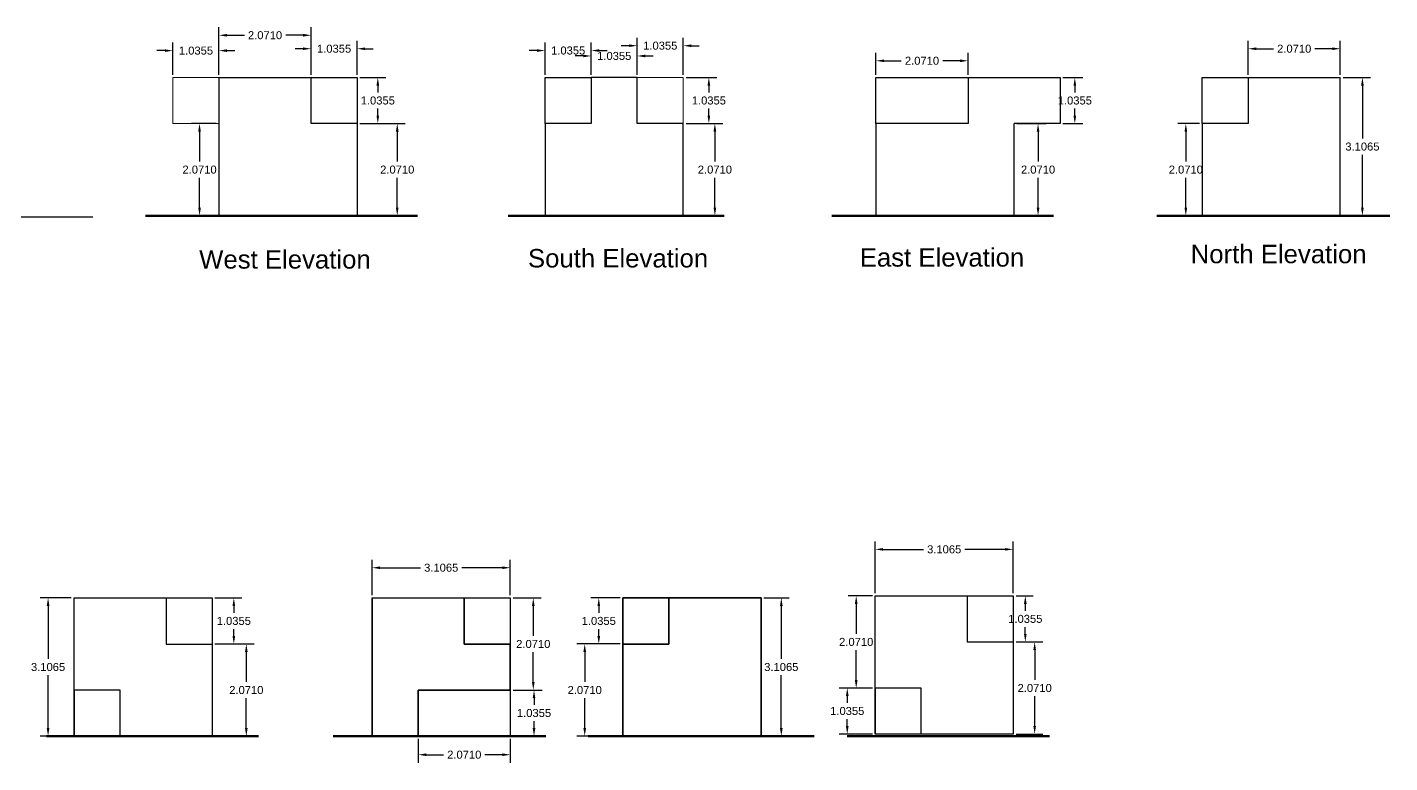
# Model space of a CAD drawing. Header units: inches. Extents: x 23 to 89.1, y 10.8 to 43.4.
# Drawn here: x 58.42 to 89.06, y 26.9 to 43.44 of the extents above; entities that cross this region are included whole.
import ezdxf

# ---------------------------------------------------------------- set-up
doc = ezdxf.new("R2010")
doc.units = ezdxf.units.IN
doc.header["$MEASUREMENT"] = 0
for name, color, linetype in [('Dimention', 210, 'Continuous'), ('Layer1', 50, 'Continuous'), ('Layer2', 10, 'Continuous')]:
    doc.layers.add(name, color=color, linetype=linetype)
for name, color, linetype, lineweight in [('Ground', 92, 'Continuous', 211), ('Layer3', 50, 'Continuous', 18), ('Porjection', 210, 'Continuous', 40), ('Porjection @ 1', 210, 'Continuous', 40), ('Text', 130, 'Continuous', 211)]:
    doc.layers.add(name, color=color, linetype=linetype, lineweight=lineweight)
doc.styles.get("Standard").update_dxf_attribs({"font": 'arial.ttf'})
doc.dimstyles.new('Annotative', dxfattribs={"dimscale": 0, "dimtxt": 0.18, "dimasz": 0.18, "dimexe": 0.18, "dimexo": 0.0625, "dimgap": 0.09, "dimtad": 0, "dimtih": 1, "dimtoh": 1, "dimdec": 4, "dimzin": 0, "dimdsep": 46, "dimtxsty": 'Standard', "dimcen": 0.09, "dimadec": 0, "dimazin": 0, "dimtfac": 1, "dimtdec": 4, "dimtofl": 0, "dimtmove": 0, "dimatfit": 3, "dimfxl": 0, "dimtolj": 1, "dimtzin": 0, "dimarcsym": 0})
doc.dimstyles.get("Standard").update_dxf_attribs({"dimtxt": 0.18, "dimasz": 0.18, "dimexe": 0.18, "dimexo": 0.0625, "dimgap": 0.09, "dimtad": 0, "dimtih": 1, "dimtoh": 1, "dimdec": 4, "dimzin": 0, "dimdsep": 46, "dimtxsty": 'Standard', "dimcen": 0.09, "dimadec": 0, "dimazin": 0, "dimtfac": 1, "dimtdec": 4, "dimtofl": 0, "dimtmove": 0, "dimatfit": 3, "dimfxl": 0, "dimtolj": 1, "dimtzin": 0, "dimarcsym": 0})

# ---------------------------------------------------------------- blocks, each defined once
blk = doc.blocks.new('*D20')
at = {"layer": 'Defpoints', "color": 0, "transparency": 16777216}
for p in [(62.732, 42.918), (61.697, 42.313), (62.732, 42.313)]:
    blk.add_point(p, dxfattribs=at)
at = {"layer": 'Dimention', "color": 0, "lineweight": -2, "transparency": 16777216}
for p, q in [((61.517, 42.918), (61.337, 42.918)), ((61.697, 42.376), (61.697, 43.098)), ((62.732, 42.376), (62.732, 43.098)), ((62.912, 42.918), (63.092, 42.918))]:
    blk.add_line(p, q, dxfattribs=at)
at = {"layer": 'Dimention', "color": 0, "transparency": 16777216}
for points in [[(61.517, 42.948), (61.517, 42.888), (61.697, 42.918)], [(62.912, 42.948), (62.912, 42.888), (62.732, 42.918)]]:
    blk.add_solid(points, dxfattribs=at)
at = {"layer": 'Dimention', "color": 0, "transparency": 16777216, "insert": (62.215, 42.918), "char_height": 0.18, "attachment_point": 5}
blk.add_mtext('\\A1;1.0355', dxfattribs=at)
blk = doc.blocks.new('*D21')
at = {"layer": 'Defpoints', "color": 0, "transparency": 16777216}
for p in [(64.803, 43.264), (62.732, 42.313), (64.803, 42.313)]:
    blk.add_point(p, dxfattribs=at)
at = {"layer": 'Dimention', "color": 0, "lineweight": -2, "transparency": 16777216}
for p, q in [((62.732, 42.376), (62.732, 43.444)), ((62.912, 43.264), (63.303, 43.264)), ((64.623, 43.264), (64.233, 43.264)), ((64.803, 42.376), (64.803, 43.444))]:
    blk.add_line(p, q, dxfattribs=at)
at = {"layer": 'Dimention', "color": 0, "transparency": 16777216}
for points in [[(62.912, 43.294), (62.912, 43.234), (62.732, 43.264)], [(64.623, 43.294), (64.623, 43.234), (64.803, 43.264)]]:
    blk.add_solid(points, dxfattribs=at)
at = {"layer": 'Dimention', "color": 0, "transparency": 16777216, "insert": (63.768, 43.264), "char_height": 0.18, "attachment_point": 5}
blk.add_mtext('\\A1;2.0710', dxfattribs=at)
blk = doc.blocks.new('*D22')
at = {"layer": 'Defpoints', "color": 0, "transparency": 16777216}
for p in [(65.839, 42.961), (64.803, 42.313), (65.839, 42.313)]:
    blk.add_point(p, dxfattribs=at)
at = {"layer": 'Dimention', "color": 0, "lineweight": -2, "transparency": 16777216}
for p, q in [((64.623, 42.961), (64.443, 42.961)), ((64.803, 42.376), (64.803, 43.141)), ((65.839, 42.376), (65.839, 43.141)), ((66.019, 42.961), (66.199, 42.961))]:
    blk.add_line(p, q, dxfattribs=at)
at = {"layer": 'Dimention', "color": 0, "transparency": 16777216}
for points in [[(64.623, 42.991), (64.623, 42.931), (64.803, 42.961)], [(66.019, 42.991), (66.019, 42.931), (65.839, 42.961)]]:
    blk.add_solid(points, dxfattribs=at)
at = {"layer": 'Dimention', "color": 0, "transparency": 16777216, "insert": (65.321, 42.961), "char_height": 0.18, "attachment_point": 5}
blk.add_mtext('\\A1;1.0355', dxfattribs=at)
blk = doc.blocks.new('*D23')
at = {"layer": 'Defpoints', "color": 0, "transparency": 16777216}
for p in [(65.839, 42.313), (65.839, 41.278), (66.304, 41.278)]:
    blk.add_point(p, dxfattribs=at)
at = {"layer": 'Dimention', "color": 0, "lineweight": -2, "transparency": 16777216}
for p, q in [((65.901, 42.313), (66.484, 42.313)), ((66.304, 42.133), (66.304, 41.978)), ((66.304, 41.458), (66.304, 41.614)), ((65.901, 41.278), (66.484, 41.278))]:
    blk.add_line(p, q, dxfattribs=at)
at = {"layer": 'Dimention', "color": 0, "transparency": 16777216}
for points in [[(66.274, 42.133), (66.334, 42.133), (66.304, 42.313)], [(66.274, 41.458), (66.334, 41.458), (66.304, 41.278)]]:
    blk.add_solid(points, dxfattribs=at)
at = {"layer": 'Dimention', "color": 0, "transparency": 16777216, "insert": (66.304, 41.796), "char_height": 0.18, "attachment_point": 5}
blk.add_mtext('\\A1;1.0355', dxfattribs=at)
blk = doc.blocks.new('*D24')
at = {"layer": 'Defpoints', "color": 0, "transparency": 16777216}
for p in [(65.839, 41.278), (65.839, 39.207), (66.741, 39.207)]:
    blk.add_point(p, dxfattribs=at)
at = {"layer": 'Dimention', "color": 0, "lineweight": -2, "transparency": 16777216}
for p, q in [((65.901, 41.278), (66.921, 41.278)), ((66.741, 41.098), (66.741, 40.424)), ((66.741, 39.387), (66.741, 40.061)), ((65.901, 39.207), (66.921, 39.207))]:
    blk.add_line(p, q, dxfattribs=at)
at = {"layer": 'Dimention', "color": 0, "transparency": 16777216}
for points in [[(66.711, 41.098), (66.771, 41.098), (66.741, 41.278)], [(66.711, 39.387), (66.771, 39.387), (66.741, 39.207)]]:
    blk.add_solid(points, dxfattribs=at)
at = {"layer": 'Dimention', "color": 0, "transparency": 16777216, "insert": (66.741, 40.242), "char_height": 0.18, "attachment_point": 5}
blk.add_mtext('\\A1;2.0710', dxfattribs=at)
blk = doc.blocks.new('*D25')
at = {"layer": 'Defpoints', "color": 0, "transparency": 16777216}
for p in [(62.732, 41.278), (62.295, 39.207), (62.732, 39.207)]:
    blk.add_point(p, dxfattribs=at)
at = {"layer": 'Dimention', "color": 0, "lineweight": -2, "transparency": 16777216}
for p, q in [((62.67, 41.278), (62.115, 41.278)), ((62.295, 41.098), (62.295, 40.424)), ((62.295, 39.387), (62.295, 40.061)), ((62.67, 39.207), (62.115, 39.207))]:
    blk.add_line(p, q, dxfattribs=at)
at = {"layer": 'Dimention', "color": 0, "transparency": 16777216}
for points in [[(62.265, 41.098), (62.325, 41.098), (62.295, 41.278)], [(62.265, 39.387), (62.325, 39.387), (62.295, 39.207)]]:
    blk.add_solid(points, dxfattribs=at)
at = {"layer": 'Dimention', "color": 0, "transparency": 16777216, "insert": (62.295, 40.242), "char_height": 0.18, "attachment_point": 5}
blk.add_mtext('\\A1;2.0710', dxfattribs=at)
blk = doc.blocks.new('*D26')
at = {"layer": 'Defpoints', "color": 0, "transparency": 16777216}
for p in [(71.103, 42.92), (70.067, 42.313), (71.103, 42.313)]:
    blk.add_point(p, dxfattribs=at)
at = {"layer": 'Dimention', "color": 0, "lineweight": -2, "transparency": 16777216}
for p, q in [((69.887, 42.92), (69.707, 42.92)), ((70.067, 42.376), (70.067, 43.1)), ((71.103, 42.376), (71.103, 43.1)), ((71.283, 42.92), (71.463, 42.92))]:
    blk.add_line(p, q, dxfattribs=at)
at = {"layer": 'Dimention', "color": 0, "transparency": 16777216}
for points in [[(69.887, 42.95), (69.887, 42.89), (70.067, 42.92)], [(71.283, 42.95), (71.283, 42.89), (71.103, 42.92)]]:
    blk.add_solid(points, dxfattribs=at)
at = {"layer": 'Dimention', "color": 0, "transparency": 16777216, "insert": (70.585, 42.92), "char_height": 0.18, "attachment_point": 5}
blk.add_mtext('\\A1;1.0355', dxfattribs=at)
blk = doc.blocks.new('*D27')
at = {"layer": 'Defpoints', "color": 0, "transparency": 16777216}
for p in [(72.138, 42.798), (71.103, 42.313), (72.138, 42.313)]:
    blk.add_point(p, dxfattribs=at)
at = {"layer": 'Dimention', "color": 0, "lineweight": -2, "transparency": 16777216}
for p, q in [((71.103, 42.376), (71.103, 42.978)), ((72.138, 42.376), (72.138, 42.978)), ((70.923, 42.798), (70.743, 42.798)), ((72.318, 42.798), (72.498, 42.798))]:
    blk.add_line(p, q, dxfattribs=at)
at = {"layer": 'Dimention', "color": 0, "transparency": 16777216}
for points in [[(70.923, 42.828), (70.923, 42.768), (71.103, 42.798)], [(72.318, 42.828), (72.318, 42.768), (72.138, 42.798)]]:
    blk.add_solid(points, dxfattribs=at)
at = {"layer": 'Dimention', "color": 0, "transparency": 16777216, "insert": (71.621, 42.798), "char_height": 0.18, "attachment_point": 5}
blk.add_mtext('\\A1;1.0355', dxfattribs=at)
blk = doc.blocks.new('*D28')
at = {"layer": 'Defpoints', "color": 0, "transparency": 16777216}
for p in [(73.174, 43.029), (72.138, 42.313), (73.174, 42.313)]:
    blk.add_point(p, dxfattribs=at)
at = {"layer": 'Dimention', "color": 0, "lineweight": -2, "transparency": 16777216}
for p, q in [((72.138, 42.376), (72.138, 43.209)), ((73.174, 42.376), (73.174, 43.209)), ((71.958, 43.029), (71.778, 43.029)), ((73.354, 43.029), (73.534, 43.029))]:
    blk.add_line(p, q, dxfattribs=at)
at = {"layer": 'Dimention', "color": 0, "transparency": 16777216}
for points in [[(71.958, 43.059), (71.958, 42.999), (72.138, 43.029)], [(73.354, 43.059), (73.354, 42.999), (73.174, 43.029)]]:
    blk.add_solid(points, dxfattribs=at)
at = {"layer": 'Dimention', "color": 0, "transparency": 16777216, "insert": (72.656, 43.029), "char_height": 0.18, "attachment_point": 5}
blk.add_mtext('\\A1;1.0355', dxfattribs=at)
blk = doc.blocks.new('*D29')
at = {"layer": 'Defpoints', "color": 0, "transparency": 16777216}
for p in [(73.174, 42.313), (73.174, 41.278), (73.749, 41.278)]:
    blk.add_point(p, dxfattribs=at)
at = {"layer": 'Dimention', "color": 0, "lineweight": -2, "transparency": 16777216}
for p, q in [((73.236, 42.313), (73.929, 42.313)), ((73.749, 42.133), (73.749, 41.978)), ((73.749, 41.458), (73.749, 41.614)), ((73.236, 41.278), (73.929, 41.278))]:
    blk.add_line(p, q, dxfattribs=at)
at = {"layer": 'Dimention', "color": 0, "transparency": 16777216}
for points in [[(73.719, 42.133), (73.779, 42.133), (73.749, 42.313)], [(73.719, 41.458), (73.779, 41.458), (73.749, 41.278)]]:
    blk.add_solid(points, dxfattribs=at)
at = {"layer": 'Dimention', "color": 0, "transparency": 16777216, "insert": (73.749, 41.796), "char_height": 0.18, "attachment_point": 5}
blk.add_mtext('\\A1;1.0355', dxfattribs=at)
blk = doc.blocks.new('*D30')
at = {"layer": 'Defpoints', "color": 0, "transparency": 16777216}
for p in [(73.174, 41.278), (73.174, 39.207), (73.884, 39.207)]:
    blk.add_point(p, dxfattribs=at)
at = {"layer": 'Dimention', "color": 0, "lineweight": -2, "transparency": 16777216}
for p, q in [((73.236, 41.278), (74.064, 41.278)), ((73.884, 41.098), (73.884, 40.424)), ((73.884, 39.387), (73.884, 40.061)), ((73.236, 39.207), (74.064, 39.207))]:
    blk.add_line(p, q, dxfattribs=at)
at = {"layer": 'Dimention', "color": 0, "transparency": 16777216}
for points in [[(73.854, 41.098), (73.914, 41.098), (73.884, 41.278)], [(73.854, 39.387), (73.914, 39.387), (73.884, 39.207)]]:
    blk.add_solid(points, dxfattribs=at)
at = {"layer": 'Dimention', "color": 0, "transparency": 16777216, "insert": (73.884, 40.242), "char_height": 0.18, "attachment_point": 5}
blk.add_mtext('\\A1;2.0710', dxfattribs=at)
blk = doc.blocks.new('*D31')
at = {"layer": 'Defpoints', "color": 0, "transparency": 16777216}
for p in [(79.577, 42.69), (77.506, 42.313), (79.577, 42.313)]:
    blk.add_point(p, dxfattribs=at)
at = {"layer": 'Dimention', "color": 0, "lineweight": -2, "transparency": 16777216}
for p, q in [((77.506, 42.376), (77.506, 42.87)), ((77.686, 42.69), (78.077, 42.69)), ((79.397, 42.69), (79.007, 42.69)), ((79.577, 42.376), (79.577, 42.87))]:
    blk.add_line(p, q, dxfattribs=at)
at = {"layer": 'Dimention', "color": 0, "transparency": 16777216}
for points in [[(77.686, 42.72), (77.686, 42.66), (77.506, 42.69)], [(79.397, 42.72), (79.397, 42.66), (79.577, 42.69)]]:
    blk.add_solid(points, dxfattribs=at)
at = {"layer": 'Dimention', "color": 0, "transparency": 16777216, "insert": (78.542, 42.69), "char_height": 0.18, "attachment_point": 5}
blk.add_mtext('\\A1;2.0710', dxfattribs=at)
blk = doc.blocks.new('*D32')
at = {"layer": 'Defpoints', "color": 0, "transparency": 16777216}
for p in [(81.649, 42.313), (81.649, 41.278), (81.979, 41.278)]:
    blk.add_point(p, dxfattribs=at)
at = {"layer": 'Dimention', "color": 0, "lineweight": -2, "transparency": 16777216}
for p, q in [((81.711, 42.313), (82.159, 42.313)), ((81.979, 42.133), (81.979, 41.978)), ((81.979, 41.458), (81.979, 41.614)), ((81.711, 41.278), (82.159, 41.278))]:
    blk.add_line(p, q, dxfattribs=at)
at = {"layer": 'Dimention', "color": 0, "transparency": 16777216}
for points in [[(81.949, 42.133), (82.009, 42.133), (81.979, 42.313)], [(81.949, 41.458), (82.009, 41.458), (81.979, 41.278)]]:
    blk.add_solid(points, dxfattribs=at)
at = {"layer": 'Dimention', "color": 0, "transparency": 16777216, "insert": (81.979, 41.796), "char_height": 0.18, "attachment_point": 5}
blk.add_mtext('\\A1;1.0355', dxfattribs=at)
blk = doc.blocks.new('*D33')
at = {"layer": 'Defpoints', "color": 0, "transparency": 16777216}
for p in [(80.613, 41.278), (80.613, 39.207), (81.152, 39.207)]:
    blk.add_point(p, dxfattribs=at)
at = {"layer": 'Dimention', "color": 0, "lineweight": -2, "transparency": 16777216}
for p, q in [((80.675, 41.278), (81.332, 41.278)), ((81.152, 41.098), (81.152, 40.424)), ((81.152, 39.387), (81.152, 40.061)), ((80.675, 39.207), (81.332, 39.207))]:
    blk.add_line(p, q, dxfattribs=at)
at = {"layer": 'Dimention', "color": 0, "transparency": 16777216}
for points in [[(81.122, 41.098), (81.182, 41.098), (81.152, 41.278)], [(81.122, 39.387), (81.182, 39.387), (81.152, 39.207)]]:
    blk.add_solid(points, dxfattribs=at)
at = {"layer": 'Dimention', "color": 0, "transparency": 16777216, "insert": (81.152, 40.242), "char_height": 0.18, "attachment_point": 5}
blk.add_mtext('\\A1;2.0710', dxfattribs=at)
blk = doc.blocks.new('*D34')
at = {"layer": 'Defpoints', "color": 0, "transparency": 16777216}
for p in [(87.948, 42.961), (85.877, 42.313), (87.948, 42.313)]:
    blk.add_point(p, dxfattribs=at)
at = {"layer": 'Dimention', "color": 0, "lineweight": -2, "transparency": 16777216}
for p, q in [((85.877, 42.376), (85.877, 43.141)), ((86.057, 42.961), (86.448, 42.961)), ((87.768, 42.961), (87.377, 42.961)), ((87.948, 42.376), (87.948, 43.141))]:
    blk.add_line(p, q, dxfattribs=at)
at = {"layer": 'Dimention', "color": 0, "transparency": 16777216}
for points in [[(86.057, 42.991), (86.057, 42.931), (85.877, 42.961)], [(87.768, 42.991), (87.768, 42.931), (87.948, 42.961)]]:
    blk.add_solid(points, dxfattribs=at)
at = {"layer": 'Dimention', "color": 0, "transparency": 16777216, "insert": (86.912, 42.961), "char_height": 0.18, "attachment_point": 5}
blk.add_mtext('\\A1;2.0710', dxfattribs=at)
blk = doc.blocks.new('*D35')
at = {"layer": 'Defpoints', "color": 0, "transparency": 16777216}
for p in [(87.948, 42.313), (87.948, 39.207), (88.446, 39.207)]:
    blk.add_point(p, dxfattribs=at)
at = {"layer": 'Dimention', "color": 0, "lineweight": -2, "transparency": 16777216}
for p, q in [((88.01, 42.313), (88.626, 42.313)), ((88.446, 42.133), (88.446, 40.942)), ((88.446, 39.387), (88.446, 40.578)), ((88.01, 39.207), (88.626, 39.207))]:
    blk.add_line(p, q, dxfattribs=at)
at = {"layer": 'Dimention', "color": 0, "transparency": 16777216}
for points in [[(88.416, 42.133), (88.476, 42.133), (88.446, 42.313)], [(88.416, 39.387), (88.476, 39.387), (88.446, 39.207)]]:
    blk.add_solid(points, dxfattribs=at)
at = {"layer": 'Dimention', "color": 0, "transparency": 16777216, "insert": (88.446, 40.76), "char_height": 0.18, "attachment_point": 5}
blk.add_mtext('\\A1;3.1065', dxfattribs=at)
blk = doc.blocks.new('*D36')
at = {"layer": 'Defpoints', "color": 0, "transparency": 16777216}
for p in [(84.841, 41.278), (84.475, 39.207), (84.841, 39.207)]:
    blk.add_point(p, dxfattribs=at)
at = {"layer": 'Dimention', "color": 0, "lineweight": -2, "transparency": 16777216}
for p, q in [((84.779, 41.278), (84.295, 41.278)), ((84.475, 41.098), (84.475, 40.424)), ((84.475, 39.387), (84.475, 40.061)), ((84.779, 39.207), (84.295, 39.207))]:
    blk.add_line(p, q, dxfattribs=at)
at = {"layer": 'Dimention', "color": 0, "transparency": 16777216}
for points in [[(84.445, 41.098), (84.505, 41.098), (84.475, 41.278)], [(84.445, 39.387), (84.505, 39.387), (84.475, 39.207)]]:
    blk.add_solid(points, dxfattribs=at)
at = {"layer": 'Dimention', "color": 0, "transparency": 16777216, "insert": (84.475, 40.242), "char_height": 0.18, "attachment_point": 5}
blk.add_mtext('\\A1;2.0710', dxfattribs=at)
blk = doc.blocks.new('*D68')
at = {"layer": 'Defpoints', "color": 0, "transparency": 16777216}
for p in [(59.472, 30.61), (58.889, 27.504), (59.472, 27.504)]:
    blk.add_point(p, dxfattribs=at)
at = {"layer": 'Porjection', "color": 0, "lineweight": -2, "transparency": 16777216}
for p, q in [((59.41, 30.61), (58.709, 30.61)), ((58.889, 30.43), (58.889, 29.239)), ((58.889, 27.684), (58.889, 28.875)), ((59.41, 27.504), (58.709, 27.504))]:
    blk.add_line(p, q, dxfattribs=at)
at = {"layer": 'Porjection', "color": 0, "transparency": 16777216}
for points in [[(58.859, 30.43), (58.919, 30.43), (58.889, 30.61)], [(58.859, 27.684), (58.919, 27.684), (58.889, 27.504)]]:
    blk.add_solid(points, dxfattribs=at)
at = {"layer": 'Porjection', "color": 0, "transparency": 16777216, "insert": (58.889, 29.057), "char_height": 0.18, "attachment_point": 5}
blk.add_mtext('\\A1;3.1065', dxfattribs=at)
blk = doc.blocks.new('*D69')
at = {"layer": 'Defpoints', "color": 0, "transparency": 16777216}
for p in [(67.212, 27.504), (69.283, 27.504), (69.283, 27.085)]:
    blk.add_point(p, dxfattribs=at)
at = {"layer": 'Porjection', "color": 0, "lineweight": -2, "transparency": 16777216}
for p, q in [((67.212, 27.441), (67.212, 26.905)), ((69.283, 27.441), (69.283, 26.905)), ((67.392, 27.085), (67.783, 27.085)), ((69.103, 27.085), (68.713, 27.085))]:
    blk.add_line(p, q, dxfattribs=at)
at = {"layer": 'Porjection', "color": 0, "transparency": 16777216}
for points in [[(67.392, 27.115), (67.392, 27.055), (67.212, 27.085)], [(69.103, 27.115), (69.103, 27.055), (69.283, 27.085)]]:
    blk.add_solid(points, dxfattribs=at)
at = {"layer": 'Porjection', "color": 0, "transparency": 16777216, "insert": (68.248, 27.085), "char_height": 0.18, "attachment_point": 5}
blk.add_mtext('\\A1;2.0710', dxfattribs=at)
blk = doc.blocks.new('*D70')
at = {"layer": 'Defpoints', "color": 0, "transparency": 16777216}
for p in [(69.283, 31.29), (66.177, 30.61), (69.283, 30.61)]:
    blk.add_point(p, dxfattribs=at)
at = {"layer": 'Porjection', "color": 0, "lineweight": -2, "transparency": 16777216}
for p, q in [((66.177, 30.673), (66.177, 31.47)), ((66.357, 31.29), (67.266, 31.29)), ((69.103, 31.29), (68.194, 31.29)), ((69.283, 30.673), (69.283, 31.47))]:
    blk.add_line(p, q, dxfattribs=at)
at = {"layer": 'Porjection', "color": 0, "transparency": 16777216}
for points in [[(66.357, 31.32), (66.357, 31.26), (66.177, 31.29)], [(69.103, 31.32), (69.103, 31.26), (69.283, 31.29)]]:
    blk.add_solid(points, dxfattribs=at)
at = {"layer": 'Porjection', "color": 0, "transparency": 16777216, "insert": (67.73, 31.29), "char_height": 0.18, "attachment_point": 5}
blk.add_mtext('\\A1;3.1065', dxfattribs=at)
blk = doc.blocks.new('*D71')
at = {"layer": 'Defpoints', "color": 0, "transparency": 16777216}
for p in [(69.283, 30.61), (69.283, 28.539), (69.8, 28.539)]:
    blk.add_point(p, dxfattribs=at)
at = {"layer": 'Porjection', "color": 0, "lineweight": -2, "transparency": 16777216}
for p, q in [((69.346, 30.61), (69.98, 30.61)), ((69.8, 30.43), (69.8, 29.757)), ((69.8, 28.719), (69.8, 29.393)), ((69.346, 28.539), (69.98, 28.539))]:
    blk.add_line(p, q, dxfattribs=at)
at = {"layer": 'Porjection', "color": 0, "transparency": 16777216}
for points in [[(69.77, 30.43), (69.83, 30.43), (69.8, 30.61)], [(69.77, 28.719), (69.83, 28.719), (69.8, 28.539)]]:
    blk.add_solid(points, dxfattribs=at)
at = {"layer": 'Porjection', "color": 0, "transparency": 16777216, "insert": (69.8, 29.575), "char_height": 0.18, "attachment_point": 5}
blk.add_mtext('\\A1;2.0710', dxfattribs=at)
blk = doc.blocks.new('*D72')
at = {"layer": 'Defpoints', "color": 0, "transparency": 16777216}
for p in [(69.283, 28.539), (69.283, 27.504), (69.817, 27.504)]:
    blk.add_point(p, dxfattribs=at)
at = {"layer": 'Porjection', "color": 0, "lineweight": -2, "transparency": 16777216}
for p, q in [((69.346, 28.539), (69.997, 28.539)), ((69.817, 28.359), (69.817, 28.204)), ((69.817, 27.684), (69.817, 27.84)), ((69.346, 27.504), (69.997, 27.504))]:
    blk.add_line(p, q, dxfattribs=at)
at = {"layer": 'Porjection', "color": 0, "transparency": 16777216}
for points in [[(69.787, 28.359), (69.847, 28.359), (69.817, 28.539)], [(69.787, 27.684), (69.847, 27.684), (69.817, 27.504)]]:
    blk.add_solid(points, dxfattribs=at)
at = {"layer": 'Porjection', "color": 0, "transparency": 16777216, "insert": (69.817, 28.022), "char_height": 0.18, "attachment_point": 5}
blk.add_mtext('\\A1;1.0355', dxfattribs=at)
blk = doc.blocks.new('*D73')
at = {"layer": 'Defpoints', "color": 0, "transparency": 16777216}
for p in [(71.815, 30.61), (71.273, 29.575), (71.815, 29.575)]:
    blk.add_point(p, dxfattribs=at)
at = {"layer": 'Porjection', "color": 0, "lineweight": -2, "transparency": 16777216}
for p, q in [((71.752, 30.61), (71.093, 30.61)), ((71.273, 30.43), (71.273, 30.275)), ((71.273, 29.755), (71.273, 29.911)), ((71.752, 29.575), (71.093, 29.575))]:
    blk.add_line(p, q, dxfattribs=at)
at = {"layer": 'Porjection', "color": 0, "transparency": 16777216}
for points in [[(71.243, 30.43), (71.303, 30.43), (71.273, 30.61)], [(71.243, 29.755), (71.303, 29.755), (71.273, 29.575)]]:
    blk.add_solid(points, dxfattribs=at)
at = {"layer": 'Porjection', "color": 0, "transparency": 16777216, "insert": (71.273, 30.093), "char_height": 0.18, "attachment_point": 5}
blk.add_mtext('\\A1;1.0355', dxfattribs=at)
blk = doc.blocks.new('*D74')
at = {"layer": 'Defpoints', "color": 0, "transparency": 16777216}
for p in [(71.815, 29.575), (70.957, 27.504), (71.815, 27.504)]:
    blk.add_point(p, dxfattribs=at)
at = {"layer": 'Porjection', "color": 0, "lineweight": -2, "transparency": 16777216}
for p, q in [((71.752, 29.575), (70.777, 29.575)), ((70.957, 29.395), (70.957, 28.721)), ((70.957, 27.684), (70.957, 28.357)), ((71.752, 27.504), (70.777, 27.504))]:
    blk.add_line(p, q, dxfattribs=at)
at = {"layer": 'Porjection', "color": 0, "transparency": 16777216}
for points in [[(70.927, 29.395), (70.987, 29.395), (70.957, 29.575)], [(70.927, 27.684), (70.987, 27.684), (70.957, 27.504)]]:
    blk.add_solid(points, dxfattribs=at)
at = {"layer": 'Porjection', "color": 0, "transparency": 16777216, "insert": (70.957, 28.539), "char_height": 0.18, "attachment_point": 5}
blk.add_mtext('\\A1;2.0710', dxfattribs=at)
blk = doc.blocks.new('*D75')
at = {"layer": 'Defpoints', "color": 0, "transparency": 16777216}
for p in [(74.921, 30.61), (74.921, 27.504), (75.378, 27.504)]:
    blk.add_point(p, dxfattribs=at)
at = {"layer": 'Porjection', "color": 0, "lineweight": -2, "transparency": 16777216}
for p, q in [((74.984, 30.61), (75.558, 30.61)), ((75.378, 30.43), (75.378, 29.239)), ((75.378, 27.684), (75.378, 28.875)), ((74.984, 27.504), (75.558, 27.504))]:
    blk.add_line(p, q, dxfattribs=at)
at = {"layer": 'Porjection', "color": 0, "transparency": 16777216}
for points in [[(75.348, 30.43), (75.408, 30.43), (75.378, 30.61)], [(75.348, 27.684), (75.408, 27.684), (75.378, 27.504)]]:
    blk.add_solid(points, dxfattribs=at)
at = {"layer": 'Porjection', "color": 0, "transparency": 16777216, "insert": (75.378, 29.057), "char_height": 0.18, "attachment_point": 5}
blk.add_mtext('\\A1;3.1065', dxfattribs=at)
blk = doc.blocks.new('*D76')
at = {"layer": 'Defpoints', "color": 0, "transparency": 16777216}
for p in [(62.579, 30.61), (62.579, 29.575), (63.066, 29.575)]:
    blk.add_point(p, dxfattribs=at)
at = {"layer": 'Porjection', "color": 0, "lineweight": -2, "transparency": 16777216}
for p, q in [((62.641, 30.61), (63.246, 30.61)), ((63.066, 30.43), (63.066, 30.275)), ((63.066, 29.755), (63.066, 29.911)), ((62.641, 29.575), (63.246, 29.575))]:
    blk.add_line(p, q, dxfattribs=at)
at = {"layer": 'Porjection', "color": 0, "transparency": 16777216}
for points in [[(63.036, 30.43), (63.096, 30.43), (63.066, 30.61)], [(63.036, 29.755), (63.096, 29.755), (63.066, 29.575)]]:
    blk.add_solid(points, dxfattribs=at)
at = {"layer": 'Porjection', "color": 0, "transparency": 16777216, "insert": (63.066, 30.093), "char_height": 0.18, "attachment_point": 5}
blk.add_mtext('\\A1;1.0355', dxfattribs=at)
blk = doc.blocks.new('*D77')
at = {"layer": 'Defpoints', "color": 0, "transparency": 16777216}
for p in [(62.579, 29.575), (62.579, 27.504), (63.347, 27.504)]:
    blk.add_point(p, dxfattribs=at)
at = {"layer": 'Porjection', "color": 0, "lineweight": -2, "transparency": 16777216}
for p, q in [((62.641, 29.575), (63.527, 29.575)), ((63.347, 29.395), (63.347, 28.721)), ((63.347, 27.684), (63.347, 28.357)), ((62.641, 27.504), (63.527, 27.504))]:
    blk.add_line(p, q, dxfattribs=at)
at = {"layer": 'Porjection', "color": 0, "transparency": 16777216}
for points in [[(63.317, 29.395), (63.377, 29.395), (63.347, 29.575)], [(63.317, 27.684), (63.377, 27.684), (63.347, 27.504)]]:
    blk.add_solid(points, dxfattribs=at)
at = {"layer": 'Porjection', "color": 0, "transparency": 16777216, "insert": (63.347, 28.539), "char_height": 0.18, "attachment_point": 5}
blk.add_mtext('\\A1;2.0710', dxfattribs=at)
blk = doc.blocks.new('*D78')
at = {"layer": 'Defpoints', "color": 0, "transparency": 16777216}
for p in [(80.594, 31.703), (77.488, 30.656), (80.594, 30.656)]:
    blk.add_point(p, dxfattribs=at)
at = {"layer": 'Porjection', "color": 0, "lineweight": -2, "transparency": 16777216}
for p, q in [((77.488, 30.719), (77.488, 31.883)), ((80.594, 30.719), (80.594, 31.883)), ((77.668, 31.703), (78.577, 31.703)), ((80.414, 31.703), (79.505, 31.703))]:
    blk.add_line(p, q, dxfattribs=at)
at = {"layer": 'Porjection', "color": 0, "transparency": 16777216}
for points in [[(77.668, 31.733), (77.668, 31.673), (77.488, 31.703)], [(80.414, 31.733), (80.414, 31.673), (80.594, 31.703)]]:
    blk.add_solid(points, dxfattribs=at)
at = {"layer": 'Porjection', "color": 0, "transparency": 16777216, "insert": (79.041, 31.703), "char_height": 0.18, "attachment_point": 5}
blk.add_mtext('\\A1;3.1065', dxfattribs=at)
blk = doc.blocks.new('*D79')
at = {"layer": 'Defpoints', "color": 0, "transparency": 16777216}
for p in [(77.488, 30.656), (77.062, 28.585), (77.488, 28.585)]:
    blk.add_point(p, dxfattribs=at)
at = {"layer": 'Porjection', "color": 0, "lineweight": -2, "transparency": 16777216}
for p, q in [((77.425, 30.656), (76.882, 30.656)), ((77.062, 30.476), (77.062, 29.803)), ((77.062, 28.765), (77.062, 29.439)), ((77.425, 28.585), (76.882, 28.585))]:
    blk.add_line(p, q, dxfattribs=at)
at = {"layer": 'Porjection', "color": 0, "transparency": 16777216}
for points in [[(77.032, 30.476), (77.092, 30.476), (77.062, 30.656)], [(77.032, 28.765), (77.092, 28.765), (77.062, 28.585)]]:
    blk.add_solid(points, dxfattribs=at)
at = {"layer": 'Porjection', "color": 0, "transparency": 16777216, "insert": (77.062, 29.621), "char_height": 0.18, "attachment_point": 5}
blk.add_mtext('\\A1;2.0710', dxfattribs=at)
blk = doc.blocks.new('*D80')
at = {"layer": 'Defpoints', "color": 0, "transparency": 16777216}
for p in [(77.488, 28.585), (76.861, 27.55), (77.488, 27.55)]:
    blk.add_point(p, dxfattribs=at)
at = {"layer": 'Porjection', "color": 0, "lineweight": -2, "transparency": 16777216}
for p, q in [((77.425, 28.585), (76.681, 28.585)), ((76.861, 28.405), (76.861, 28.25)), ((76.861, 27.73), (76.861, 27.886)), ((77.425, 27.55), (76.681, 27.55))]:
    blk.add_line(p, q, dxfattribs=at)
at = {"layer": 'Porjection', "color": 0, "transparency": 16777216}
for points in [[(76.831, 28.405), (76.891, 28.405), (76.861, 28.585)], [(76.831, 27.73), (76.891, 27.73), (76.861, 27.55)]]:
    blk.add_solid(points, dxfattribs=at)
at = {"layer": 'Porjection', "color": 0, "transparency": 16777216, "insert": (76.861, 28.068), "char_height": 0.18, "attachment_point": 5}
blk.add_mtext('\\A1;1.0355', dxfattribs=at)
blk = doc.blocks.new('*D81')
at = {"layer": 'Defpoints', "color": 0, "transparency": 16777216}
for p in [(80.594, 30.656), (80.594, 29.621), (80.865, 29.621)]:
    blk.add_point(p, dxfattribs=at)
at = {"layer": 'Porjection', "color": 0, "lineweight": -2, "transparency": 16777216}
for p, q in [((80.657, 30.656), (81.045, 30.656)), ((80.865, 30.476), (80.865, 30.321)), ((80.865, 29.801), (80.865, 29.957)), ((80.657, 29.621), (81.045, 29.621))]:
    blk.add_line(p, q, dxfattribs=at)
at = {"layer": 'Porjection', "color": 0, "transparency": 16777216}
for points in [[(80.835, 30.476), (80.895, 30.476), (80.865, 30.656)], [(80.835, 29.801), (80.895, 29.801), (80.865, 29.621)]]:
    blk.add_solid(points, dxfattribs=at)
at = {"layer": 'Porjection', "color": 0, "transparency": 16777216, "insert": (80.865, 30.139), "char_height": 0.18, "attachment_point": 5}
blk.add_mtext('\\A1;1.0355', dxfattribs=at)
blk = doc.blocks.new('*D82')
at = {"layer": 'Defpoints', "color": 0, "transparency": 16777216}
for p in [(80.594, 29.621), (80.594, 27.55), (81.076, 27.55)]:
    blk.add_point(p, dxfattribs=at)
at = {"layer": 'Porjection', "color": 0, "lineweight": -2, "transparency": 16777216}
for p, q in [((80.657, 29.621), (81.256, 29.621)), ((81.076, 29.441), (81.076, 28.767)), ((81.076, 27.73), (81.076, 28.403)), ((80.657, 27.55), (81.256, 27.55))]:
    blk.add_line(p, q, dxfattribs=at)
at = {"layer": 'Porjection', "color": 0, "transparency": 16777216}
for points in [[(81.046, 29.441), (81.106, 29.441), (81.076, 29.621)], [(81.046, 27.73), (81.106, 27.73), (81.076, 27.55)]]:
    blk.add_solid(points, dxfattribs=at)
at = {"layer": 'Porjection', "color": 0, "transparency": 16777216, "insert": (81.076, 28.585), "char_height": 0.18, "attachment_point": 5}
blk.add_mtext('\\A1;2.0710', dxfattribs=at)

msp = doc.modelspace()

# ---------------------------------------------------------------- linework, layer by layer
for p, q in [((77.4879, 28.58534), (77.4879, 30.65637)), ((77.4879, 30.65637), (79.55893, 30.65637)), ((79.55893, 30.65637), (79.55893, 29.62085)), ((79.55893, 30.65637), (80.59444, 30.65637)), ((80.59444, 30.65637), (80.59444, 29.62085)), ((59.47209, 28.53933), (59.47209, 30.61035)), ((59.47209, 30.61035), (61.54312, 30.61035)), ((61.54312, 30.61035), (61.54312, 29.57484)), ((61.54312, 30.61035), (62.57863, 30.61035)), ((62.57863, 30.61035), (62.57863, 29.57484)), ((66.17691, 30.61035), (69.28345, 30.61035)), ((66.17691, 30.61035), (66.17691, 27.50381)), ((68.24794, 29.57484), (68.24794, 30.61035)), ((69.28345, 30.61035), (69.28345, 29.57484)), ((72.85033, 30.61035), (71.81482, 30.61035)), ((71.81482, 30.61035), (71.81482, 29.57484)), ((72.85033, 30.61035), (72.85033, 29.57484)), ((74.92136, 30.61035), (72.85033, 30.61035)), ((74.92136, 27.50381), (74.92136, 30.61035)), ((61.54312, 29.57484), (62.57863, 29.57484)), ((62.57863, 29.57484), (62.57863, 27.50381)), ((69.28345, 29.57484), (68.24794, 29.57484)), ((69.28345, 28.53933), (69.28345, 29.57484)), ((72.85033, 29.57484), (71.81482, 29.57484)), ((71.81482, 29.57484), (71.81482, 27.50381)), ((79.55893, 29.62085), (80.59444, 29.62085)), ((80.59444, 29.62085), (80.59444, 27.54983)), ((60.5076, 28.53933), (59.47209, 28.53933)), ((59.47209, 27.50381), (59.47209, 28.53933)), ((60.5076, 27.50381), (60.5076, 28.53933)), ((67.21243, 27.50381), (67.21243, 28.53933)), ((67.21243, 28.53933), (69.28345, 28.53933)), ((69.28345, 28.53933), (69.28345, 27.50381)), ((78.52341, 28.58534), (77.4879, 28.58534)), ((77.4879, 27.54983), (77.4879, 28.58534)), ((78.52341, 27.54983), (78.52341, 28.58534)), ((60.5076, 27.50381), (59.47209, 27.50381)), ((62.57863, 27.50381), (60.5076, 27.50381)), ((66.17691, 27.50381), (67.21243, 27.50381)), ((69.28345, 27.50381), (67.21243, 27.50381)), ((71.81482, 27.50381), (74.92136, 27.50381)), ((78.52341, 27.54983), (77.4879, 27.54983)), ((80.59444, 27.54983), (78.52341, 27.54983))]:
    msp.add_line(p, q)
at = {"layer": 'Ground'}
for p, q in [((62.73234, 39.2069), (61.0777, 39.2069)), ((62.73234, 39.2069), (65.83888, 39.2069)), ((65.83888, 39.2069), (67.19787, 39.2069)), ((70.06734, 39.2069), (69.23793, 39.2069)), ((70.06734, 39.2069), (73.17388, 39.2069)), ((73.17388, 39.2069), (74.09436, 39.2069)), ((77.50645, 39.2069), (76.51355, 39.2069)), ((77.50645, 39.2069), (80.61299, 39.2069)), ((80.61299, 39.2069), (81.49635, 39.2069)), ((84.84144, 39.2069), (83.82526, 39.2069)), ((84.84144, 39.2069), (87.94798, 39.2069)), ((87.94798, 39.2069), (89.06082, 39.2069)), ((58.85321, 27.50381), (63.6196, 27.50381)), ((65.29787, 27.50381), (70.08526, 27.50381)), ((71.03626, 27.50381), (76.11544, 27.50381)), ((76.86111, 27.50381), (81.41076, 27.50381))]:
    msp.add_line(p, q, dxfattribs=at)
at = {"layer": 'Layer1'}
for p, q in [((62.73234, 42.31344), (62.73234, 39.2069)), ((62.73234, 42.31344), (62.73234, 41.27793)), ((62.73234, 42.31344), (64.80337, 42.31344)), ((64.80337, 41.27793), (64.80337, 42.31344)), ((72.13836, 42.31344), (71.10285, 42.31344)), ((71.10285, 42.31344), (71.10285, 41.27793)), ((72.13836, 41.27793), (72.13836, 42.31344)), ((79.57747, 42.31344), (79.57747, 41.27793)), ((79.57747, 42.31344), (80.61299, 42.31344)), ((80.61299, 42.31344), (81.6485, 42.31344)), ((81.6485, 42.31344), (81.6485, 41.27793)), ((84.84144, 42.31344), (85.87696, 42.31344)), ((84.84144, 41.27793), (84.84144, 42.31344)), ((85.87696, 42.31344), (85.87696, 41.27793)), ((65.83888, 41.27793), (64.80337, 41.27793)), ((65.83888, 41.27793), (65.83888, 39.2069)), ((70.06734, 41.27793), (70.06734, 39.2069)), ((71.10285, 41.27793), (70.06734, 41.27793)), ((73.17388, 41.27793), (72.13836, 41.27793)), ((73.17388, 39.2069), (73.17388, 41.27793)), ((77.50645, 41.27793), (77.50645, 39.2069)), ((78.54196, 41.27793), (77.50645, 41.27793)), ((79.57747, 41.27793), (78.54196, 41.27793)), ((80.61299, 39.2069), (80.61299, 41.27793)), ((81.6485, 41.27793), (80.61299, 41.27793)), ((85.87696, 41.27793), (84.84144, 41.27793)), ((53.67202, 39.18351), (59.89807, 39.18351))]:
    msp.add_line(p, q, dxfattribs=at)
for points in [[(78.52341, 27.54983), (78.52341, 28.58534), (77.4879, 28.58534), (77.4879, 30.65637), (79.55893, 30.65637), (79.55893, 29.62085), (80.59444, 29.62085), (80.59444, 27.54983)], [(60.5076, 27.50381), (60.5076, 28.53933), (59.47209, 28.53933), (59.47209, 30.61035), (61.54312, 30.61035), (61.54312, 29.57484), (62.57863, 29.57484), (62.57863, 27.50381)], [(66.17691, 27.50381), (66.17691, 30.61035), (68.24794, 30.61035), (68.24794, 29.57484), (69.28345, 29.57484), (69.28345, 28.53933), (67.21243, 28.53933), (67.21243, 27.50381)], [(71.81482, 27.50381), (71.81482, 29.57484), (72.85033, 29.57484), (72.85033, 30.61035), (74.92136, 30.61035), (74.92136, 27.50381)]]:
    msp.add_lwpolyline(points, dxfattribs=at)
at = {"layer": 'Layer2'}
for p, q in [((64.80337, 42.31344), (65.83888, 42.31344)), ((65.83888, 42.31344), (65.83888, 41.27793)), ((70.06734, 41.27793), (70.06734, 42.31344)), ((70.06734, 42.31344), (71.10285, 42.31344)), ((77.50645, 42.31344), (78.54196, 42.31344)), ((77.50645, 41.27793), (77.50645, 42.31344)), ((78.54196, 42.31344), (79.57747, 42.31344)), ((85.87696, 42.31344), (87.94798, 42.31344)), ((87.94798, 39.2069), (87.94798, 42.31344)), ((84.84144, 41.27793), (84.84144, 39.2069))]:
    msp.add_line(p, q, dxfattribs=at)
for points in [[(79.55893, 30.65637), (80.59444, 30.65637), (80.59444, 29.62085)], [(61.54312, 30.61035), (62.57863, 30.61035), (62.57863, 29.57484)], [(68.24794, 30.61035), (69.28345, 30.61035), (69.28345, 29.57484)], [(71.81482, 29.57484), (71.81482, 30.61035), (72.85033, 30.61035)], [(59.47209, 28.53933), (59.47209, 27.50381)], [(69.28345, 28.53933), (69.28345, 27.50381)], [(77.4879, 28.58534), (77.4879, 27.54983)]]:
    msp.add_lwpolyline(points, dxfattribs=at)
at = {"layer": 'Layer3'}
for p, q in [((61.69683, 42.31344), (62.73234, 42.31344)), ((61.69683, 41.27793), (61.69683, 42.31344)), ((72.13836, 42.31344), (73.17388, 42.31344)), ((73.17388, 42.31344), (73.17388, 41.27793)), ((62.73234, 41.27793), (61.69683, 41.27793))]:
    msp.add_line(p, q, dxfattribs=at)

# ---------------------------------------------------------------- texts
at = {"layer": 'Text', "char_height": 0.4142055, "attachment_point": 1}
for s, insert in [('West Elevation', (62.28606, 38.43081)), ('South Elevation', (69.68026, 38.45686)), ('East Elevation', (77.14168, 38.47583)), ('North Elevation', (84.5841, 38.55171))]:
    msp.add_mtext_dynamic_manual_height_columns(s, width=6.913906, gutter_width=0.2071, heights=[0], dxfattribs=dict(at, insert=insert))

# ---------------------------------------------------------------- dimensions: what is measured, and where the dimension line sits
at = {"layer": 'Dimention'}
for base, p1, p2, picture, middle in [((64.80337, 43.26404), (62.73234, 42.31344), (64.80337, 42.31344), '*D21', (63.76785, 43.26404)), ((73.17388, 43.02855), (72.13836, 42.31344), (73.17388, 42.31344), '*D28', (72.65612, 43.02855)), ((62.73234, 42.91804), (61.69683, 42.31344), (62.73234, 42.31344), '*D20', (62.21458, 42.91804)), ((65.83888, 42.96129), (64.80337, 42.31344), (65.83888, 42.31344), '*D22', (65.32112, 42.96129)), ((71.10285, 42.92023), (70.06734, 42.31344), (71.10285, 42.31344), '*D26', (70.58509, 42.92023)), ((72.13836, 42.79836), (71.10285, 42.31344), (72.13836, 42.31344), '*D27', (71.62061, 42.79836)), ((87.94798, 42.96076), (85.87696, 42.31344), (87.94798, 42.31344), '*D34', (86.91247, 42.96076)), ((79.57747, 42.69003), (77.50645, 42.31344), (79.57747, 42.31344), '*D31', (78.54196, 42.69003))]:
    dim = msp.add_linear_dim(base=base, p1=p1, p2=p2, dimstyle='Standard', dxfattribs=at)
    dim.commit()
    dim.dimension.update_dxf_attribs({"geometry": picture, "text_midpoint": middle})
for base, p1, p2, picture, middle in [((66.30432, 41.27793), (65.83888, 42.31344), (65.83888, 41.27793), '*D23', (66.30432, 41.79569)), ((73.74854, 41.27793), (73.17388, 42.31344), (73.17388, 41.27793), '*D29', (73.74854, 41.79569)), ((81.9788, 41.27793), (81.6485, 42.31344), (81.6485, 41.27793), '*D32', (81.9788, 41.79569)), ((88.44633, 39.2069), (87.94798, 42.31344), (87.94798, 39.2069), '*D35', (88.44633, 40.76017)), ((62.29463, 39.2069), (62.73234, 41.27793), (62.73234, 39.2069), '*D25', (62.29463, 40.24242)), ((66.74065, 39.2069), (65.83888, 41.27793), (65.83888, 39.2069), '*D24', (66.74065, 40.24242)), ((73.88409, 39.2069), (73.17388, 41.27793), (73.17388, 39.2069), '*D30', (73.88409, 40.24242)), ((81.15195, 39.2069), (80.61299, 41.27793), (80.61299, 39.2069), '*D33', (81.15195, 40.24242)), ((84.47474, 39.2069), (84.84144, 41.27793), (84.84144, 39.2069), '*D36', (84.47474, 40.24242))]:
    dim = msp.add_linear_dim(base=base, p1=p1, p2=p2, angle=90, dimstyle='Standard', dxfattribs=at)
    dim.commit()
    dim.dimension.update_dxf_attribs({"geometry": picture, "text_midpoint": middle})
at = {"layer": 'Porjection @ 1'}
for base, p1, p2, picture, middle in [((80.59444, 31.70341), (77.4879, 30.65637), (80.59444, 30.65637), '*D78', (79.04117, 31.70341)), ((69.28345, 31.28999), (66.17691, 30.61035), (69.28345, 30.61035), '*D70', (67.73018, 31.28999)), ((69.28345, 27.08456), (67.21243, 27.50381), (69.28345, 27.50381), '*D69', (68.24794, 27.08456))]:
    dim = msp.add_linear_dim(base=base, p1=p1, p2=p2, dimstyle='Annotative', override={"dimscale": 1, "dimtix": 0, "dimtofl": 0, "dimtmove": 0, "dimatfit": 3}, dxfattribs=at)
    dim.commit()
    dim.dimension.update_dxf_attribs({"geometry": picture, "text_midpoint": middle})
for base, p1, p2, picture, middle in [((77.0624, 28.58534), (77.4879, 30.65637), (77.4879, 28.58534), '*D79', (77.0624, 29.62085)), ((80.86488, 29.62085), (80.59444, 30.65637), (80.59444, 29.62085), '*D81', (80.86488, 30.13861)), ((58.88926, 27.50381), (59.47209, 30.61035), (59.47209, 27.50381), '*D68', (58.88926, 29.05708)), ((63.06597, 29.57484), (62.57863, 30.61035), (62.57863, 29.57484), '*D76', (63.06597, 30.0926)), ((69.79959, 28.53933), (69.28345, 30.61035), (69.28345, 28.53933), '*D71', (69.79959, 29.57484)), ((71.27301, 29.57484), (71.81482, 30.61035), (71.81482, 29.57484), '*D73', (71.27301, 30.0926)), ((75.37754, 27.50381), (74.92136, 30.61035), (74.92136, 27.50381), '*D75', (75.37754, 29.05708)), ((63.34662, 27.50381), (62.57863, 29.57484), (62.57863, 27.50381), '*D77', (63.34662, 28.53933)), ((70.95728, 27.50381), (71.81482, 29.57484), (71.81482, 27.50381), '*D74', (70.95728, 28.53933)), ((81.07613, 27.54983), (80.59444, 29.62085), (80.59444, 27.54983), '*D82', (81.07613, 28.58534)), ((69.81713, 27.50381), (69.28345, 28.53933), (69.28345, 27.50381), '*D72', (69.81713, 28.02157)), ((76.86111, 27.54983), (77.4879, 28.58534), (77.4879, 27.54983), '*D80', (76.86111, 28.06758))]:
    dim = msp.add_linear_dim(base=base, p1=p1, p2=p2, angle=90, dimstyle='Annotative', override={"dimscale": 1, "dimtix": 0, "dimtofl": 0, "dimtmove": 0, "dimatfit": 3}, dxfattribs=at)
    dim.commit()
    dim.dimension.update_dxf_attribs({"geometry": picture, "text_midpoint": middle})

doc.saveas('drawing.dxf')
